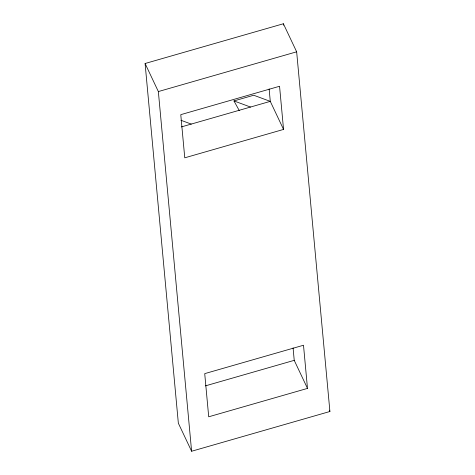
<?xml version="1.0" encoding="UTF-8"?>
<svg xmlns="http://www.w3.org/2000/svg" width="475" height="475" viewBox="0 0 475 475"><rect width="100%" height="100%" fill="white"/><g stroke="black" fill="none" stroke-linecap="round" stroke-linejoin="round"><path stroke-width="0.71" d="M145.089 63.502L283.391 23.75L296.655 51.811L329.911 411.498L191.609 451.25L178.345 423.189L145.089 63.502L158.353 91.562L191.609 451.25M158.353 91.562L296.655 51.811M239.299 110.616L233.955 100.92L253.715 95.243L270.281 101.365L283.551 129.426L184.763 157.819L180.773 114.659L279.555 86.266L283.551 129.426M181.379 126.92L270.281 101.365L269.135 88.932M205.39 385.878L294.227 360.341L293.081 347.908M307.491 388.402L208.709 416.795L204.719 373.635L303.501 345.242L307.491 388.402L294.227 360.341M233.955 100.92L250.527 107.047M180.898 120.252L191.253 124.082M329.282 410.162L329.911 411.498M283.391 23.75L283.527 25.228"/></g></svg>
